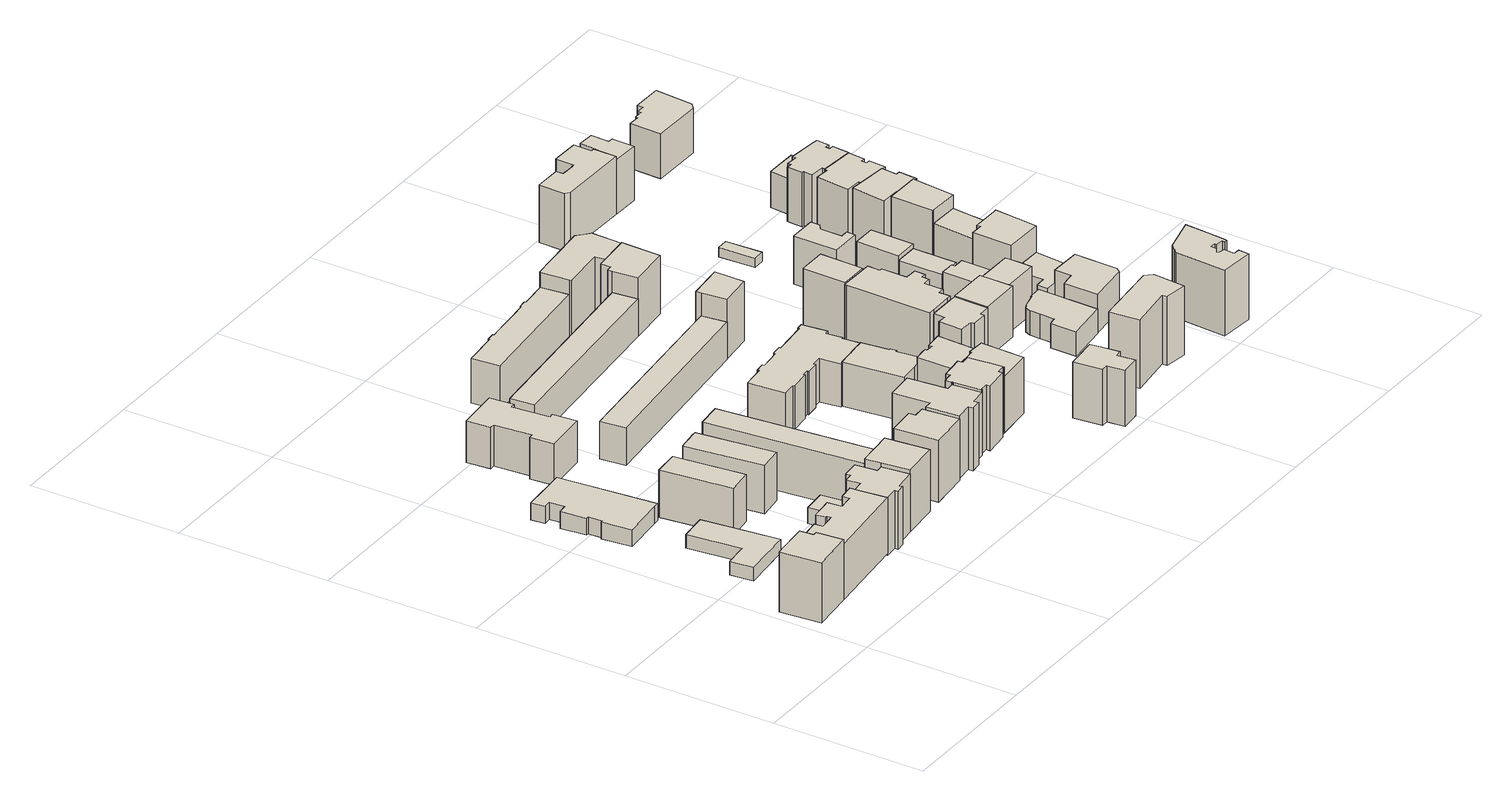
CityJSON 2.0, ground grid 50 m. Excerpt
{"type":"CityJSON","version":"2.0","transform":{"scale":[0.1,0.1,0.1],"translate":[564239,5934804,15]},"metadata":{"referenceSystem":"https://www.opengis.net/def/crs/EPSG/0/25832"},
"CityObjects":{
"building1":{"type":"Building","attributes":{"Gemeindeschluessel":"02100109","Geometrietyp2DReferenz":"3000","BezugspunktDach":"2000","function":"31001_1120","measuredHeight":20.09,"storeysAboveGround":5},"address":[{"country":"Germany","locality":"Hamburg","thoroughfareNumber":"100","thoroughfareName":"Marktstraße","postcode":"20357"}],"geometry":[{"type":"Solid","lod":"1","boundaries":[[[[0,1,2,3,4,5]],[[6,7,8,9,10,11]],[[4,6,11,5]],[[3,7,6,4]],[[2,8,7,3]],[[1,9,8,2]],[[0,10,9,1]],[[5,11,10,0]]]]}]},
"building2":{"type":"Building","attributes":{"Gemeindeschluessel":"02100109","Geometrietyp2DReferenz":"3000","BezugspunktDach":"2000","function":"31001_1120","measuredHeight":20.13,"storeysAboveGround":6},"address":[{"country":"Germany","locality":"Hamburg","thoroughfareNumber":"102","thoroughfareName":"Marktstraße","postcode":"20357"}],"geometry":[{"type":"Solid","lod":"1","boundaries":[[[[12,13,14,15,16,17,18,19,20,21,22,23,24,25,26,3,27]],[[28,29,30,31,32,33,34,35,36,37,38,39,40,41,42,43,44]],[[3,28,44,27]],[[26,29,28,3]],[[25,30,29,26]],[[24,31,30,25]],[[23,32,31,24]],[[22,33,32,23]],[[21,34,33,22]],[[20,35,34,21]],[[19,36,35,20]],[[18,37,36,19]],[[17,38,37,18]],[[16,39,38,17]],[[15,40,39,16]],[[14,41,40,15]],[[13,42,41,14]],[[12,43,42,13]],[[27,44,43,12]]]]}]},
"building3":{"type":"Building","attributes":{"Gemeindeschluessel":"02100109","Geometrietyp2DReferenz":"3000","BezugspunktDach":"2000","function":"31001_2460","measuredHeight":4.83,"storeysAboveGround":1},"address":[{"country":"Germany","locality":"Hamburg","thoroughfareName":"Laeiszstraße","postcode":"20357"}],"geometry":[{"type":"Solid","lod":"1","boundaries":[[[[45,46,47,48,49,50]],[[51,52,53,54,55,56]],[[49,51,56,50]],[[48,52,51,49]],[[47,53,52,48]],[[46,54,53,47]],[[45,55,54,46]],[[50,56,55,45]]]]}]},
"building4":{"type":"Building","attributes":{"Gemeindeschluessel":"02100109","Geometrietyp2DReferenz":"3000","BezugspunktDach":"2000","function":"31001_3210","measuredHeight":7.79,"storeysAboveGround":1},"address":[{"country":"Germany","locality":"Hamburg","thoroughfareName":"Laeiszstraße","postcode":"20357"}],"geometry":[{"type":"Solid","lod":"1","boundaries":[[[[57,58,59,60,61,62,63,64,65,66,67,68,69]],[[70,71,72,73,74,75,76,77,78,79,80,81,82]],[[68,70,82,69]],[[67,71,70,68]],[[66,72,71,67]],[[65,73,72,66]],[[64,74,73,65]],[[63,75,74,64]],[[62,76,75,63]],[[61,77,76,62]],[[60,78,77,61]],[[59,79,78,60]],[[58,80,79,59]],[[57,81,80,58]],[[69,82,81,57]]]]}]},
"building5":{"type":"Building","attributes":{"Gemeindeschluessel":"02100109","Geometrietyp2DReferenz":"3000","BezugspunktDach":"2000","function":"31001_1010","measuredHeight":17.29,"storeysAboveGround":5},"address":[{"country":"Germany","locality":"Hamburg","thoroughfareNumber":"107-2","thoroughfareName":"Marktstraße","postcode":"20357"}],"geometry":[{"type":"Solid","lod":"1","boundaries":[[[[83,84,85,86]],[[87,88,89,90]],[[85,87,90,86]],[[84,88,87,85]],[[83,89,88,84]],[[86,90,89,83]]]]}]},
"building6":{"type":"Building","attributes":{"Gemeindeschluessel":"02100109","Geometrietyp2DReferenz":"3000","BezugspunktDach":"2000","function":"31001_1120","measuredHeight":19.22,"storeysAboveGround":5},"address":[{"country":"Germany","locality":"Hamburg","thoroughfareNumber":"108","thoroughfareName":"Marktstraße","postcode":"20357"}],"geometry":[{"type":"Solid","lod":"1","boundaries":[[[[91,92,93,94,95,96,97,98,99,100,101,102,103,104,105]],[[106,107,108,109,110,111,112,113,114,115,116,117,118,119,120]],[[104,106,120,105]],[[103,107,106,104]],[[102,108,107,103]],[[101,109,108,102]],[[100,110,109,101]],[[99,111,110,100]],[[98,112,111,99]],[[97,113,112,98]],[[96,114,113,97]],[[95,115,114,96]],[[94,116,115,95]],[[93,117,116,94]],[[92,118,117,93]],[[91,119,118,92]],[[105,120,119,91]]]]}]},
"building7":{"type":"Building","attributes":{"Gemeindeschluessel":"02100109","Geometrietyp2DReferenz":"3000","BezugspunktDach":"2000","function":"31001_2050","measuredHeight":5.66,"storeysAboveGround":2},"address":[{"country":"Germany","locality":"Hamburg","thoroughfareNumber":"107-11","thoroughfareName":"Marktstraße","postcode":"20357"}],"geometry":[{"type":"Solid","lod":"1","boundaries":[[[[121,122,123,124,125,126]],[[127,128,129,130,131,132]],[[125,127,132,126]],[[124,128,127,125]],[[123,129,128,124]],[[122,130,129,123]],[[121,131,130,122]],[[126,132,131,121]]]]}]},
"building8":{"type":"Building","attributes":{"Gemeindeschluessel":"02100109","Geometrietyp2DReferenz":"3000","BezugspunktDach":"2000","function":"31001_1010","measuredHeight":17.7,"storeysAboveGround":5},"address":[{"country":"Germany","locality":"Hamburg","thoroughfareNumber":"107-8","thoroughfareName":"Marktstraße","postcode":"20357"}],"geometry":[{"type":"Solid","lod":"1","boundaries":[[[[133,134,135,136,137]],[[138,139,140,141,142]],[[136,138,142,137]],[[135,139,138,136]],[[134,140,139,135]],[[133,141,140,134]],[[137,142,141,133]]]]}]},
"building9":{"type":"Building","attributes":{"Gemeindeschluessel":"02100109","Geometrietyp2DReferenz":"3000","BezugspunktDach":"2000","function":"31001_1120","measuredHeight":22.05,"storeysAboveGround":6},"address":[{"country":"Germany","locality":"Hamburg","thoroughfareNumber":"109","thoroughfareName":"Marktstraße","postcode":"20357"}],"geometry":[{"type":"Solid","lod":"1","boundaries":[[[[143,144,145,100,99]],[[146,147,148,149,150]],[[100,146,150,99]],[[145,147,146,100]],[[144,148,147,145]],[[143,149,148,144]],[[99,150,149,143]]]]}]},
"building10":{"type":"Building","attributes":{"Gemeindeschluessel":"02100109","Geometrietyp2DReferenz":"3000","BezugspunktDach":"2000","function":"31001_1130","measuredHeight":15.3,"storeysAboveGround":3},"address":[{"country":"Germany","locality":"Hamburg","thoroughfareNumber":"21","thoroughfareName":"Vorwerkstraße","postcode":"20357"}],"geometry":[{"type":"Solid","lod":"1","boundaries":[[[[151,152,153,154,155,156,157,158,159,160,161,162]],[[163,164,165,166,167,168,169,170,171,172,173,174]],[[161,163,174,162]],[[160,164,163,161]],[[159,165,164,160]],[[158,166,165,159]],[[157,167,166,158]],[[156,168,167,157]],[[155,169,168,156]],[[154,170,169,155]],[[153,171,170,154]],[[152,172,171,153]],[[151,173,172,152]],[[162,174,173,151]]]]}]},
"building11":{"type":"Building","attributes":{"Gemeindeschluessel":"02100109","Geometrietyp2DReferenz":"3000","BezugspunktDach":"2000","function":"31001_1010","measuredHeight":18.17,"storeysAboveGround":5},"address":[{"country":"Germany","locality":"Hamburg","thoroughfareNumber":"111-1","thoroughfareName":"Marktstraße","postcode":"20357"}],"geometry":[{"type":"Solid","lod":"1","boundaries":[[[[175,176,177,178]],[[179,180,181,182]],[[177,179,182,178]],[[176,180,179,177]],[[175,181,180,176]],[[178,182,181,175]]]]}]},
"building12":{"type":"Building","attributes":{"Gemeindeschluessel":"02100109","Geometrietyp2DReferenz":"3000","BezugspunktDach":"2000","function":"31001_1120","measuredHeight":21.64,"storeysAboveGround":6},"address":[{"country":"Germany","locality":"Hamburg","thoroughfareNumber":"113","thoroughfareName":"Marktstraße","postcode":"20357"}],"geometry":[{"type":"Solid","lod":"1","boundaries":[[[[183,184,185,186,187,188,189]],[[190,191,192,193,194,195,196]],[[188,190,196,189]],[[187,191,190,188]],[[186,192,191,187]],[[185,193,192,186]],[[184,194,193,185]],[[183,195,194,184]],[[189,196,195,183]]]]}]},
"building13":{"type":"Building","attributes":{"Gemeindeschluessel":"02100109","Geometrietyp2DReferenz":"3000","BezugspunktDach":"2000","function":"31001_1120","measuredHeight":22.21,"storeysAboveGround":6},"address":[{"country":"Germany","locality":"Hamburg","thoroughfareNumber":"114","thoroughfareName":"Marktstraße","postcode":"20357"}],"geometry":[{"type":"Solid","lod":"1","boundaries":[[[[197,198,199,200,201,202,203,204,205,206,207,208,209,210,211]],[[212,213,214,215,216,217,218,219,220,221,222,223,224,225,226]],[[210,212,226,211]],[[209,213,212,210]],[[208,214,213,209]],[[207,215,214,208]],[[206,216,215,207]],[[205,217,216,206]],[[204,218,217,205]],[[203,219,218,204]],[[202,220,219,203]],[[201,221,220,202]],[[200,222,221,201]],[[199,223,222,200]],[[198,224,223,199]],[[197,225,224,198]],[[211,226,225,197]]]]}]},
"building14":{"type":"Building","attributes":{"Gemeindeschluessel":"02100109","Geometrietyp2DReferenz":"3000","BezugspunktDach":"2000","function":"31001_1010","measuredHeight":14.05,"storeysAboveGround":3},"address":[{"country":"Germany","locality":"Hamburg","thoroughfareNumber":"9e","thoroughfareName":"Grabenstraße","postcode":"20357"}],"geometry":[{"type":"Solid","lod":"1","boundaries":[[[[227,228,229,230]],[[231,232,233,234]],[[229,231,234,230]],[[228,232,231,229]],[[227,233,232,228]],[[230,234,233,227]]]]}]},
"building15":{"type":"Building","attributes":{"Gemeindeschluessel":"02100109","Geometrietyp2DReferenz":"3000","BezugspunktDach":"2000","function":"31001_1120","measuredHeight":21.54,"storeysAboveGround":7},"address":[{"country":"Germany","locality":"Hamburg","thoroughfareNumber":"117","thoroughfareName":"Marktstraße","postcode":"20357"}],"geometry":[{"type":"Solid","lod":"1","boundaries":[[[[235,236,237,238,239,240,241,242,243,244,245,246,247,248,249,250,251,252,253,254,255,256,257]],[[258,259,260,261,262,263,264,265,266,267,268,269,270,271,272,273,274,275,276,277,278,279,280]],[[256,258,280,257]],[[255,259,258,256]],[[254,260,259,255]],[[253,261,260,254]],[[252,262,261,253]],[[251,263,262,252]],[[250,264,263,251]],[[249,265,264,250]],[[248,266,265,249]],[[247,267,266,248]],[[246,268,267,247]],[[245,269,268,246]],[[244,270,269,245]],[[243,271,270,244]],[[242,272,271,243]],[[241,273,272,242]],[[240,274,273,241]],[[239,275,274,240]],[[238,276,275,239]],[[237,277,276,238]],[[236,278,277,237]],[[235,279,278,236]],[[257,280,279,235]]]]}]},
"building16":{"type":"Building","attributes":{"Gemeindeschluessel":"02100109","Geometrietyp2DReferenz":"3000","BezugspunktDach":"2000","function":"31001_1010","measuredHeight":14.18,"storeysAboveGround":3},"address":[{"country":"Germany","locality":"Hamburg","thoroughfareNumber":"11a","thoroughfareName":"Grabenstraße","postcode":"20357"}],"geometry":[{"type":"Solid","lod":"1","boundaries":[[[[281,282,283,284]],[[285,286,287,288]],[[283,285,288,284]],[[282,286,285,283]],[[281,287,286,282]],[[284,288,287,281]]]]}]},
"building17":{"type":"Building","attributes":{"Gemeindeschluessel":"02100109","Geometrietyp2DReferenz":"3000","BezugspunktDach":"2000","function":"31001_1010","measuredHeight":14.64,"storeysAboveGround":5},"address":[{"country":"Germany","locality":"Hamburg","thoroughfareNumber":"13","thoroughfareName":"Vorwerkstraße","postcode":"20357"}],"geometry":[{"type":"Solid","lod":"1","boundaries":[[[[289,290,291,292,293,294,295,296,297,298,299,300]],[[301,302,303,304,305,306,307,308,309,310,311,312]],[[299,301,312,300]],[[298,302,301,299]],[[297,303,302,298]],[[296,304,303,297]],[[295,305,304,296]],[[294,306,305,295]],[[293,307,306,294]],[[292,308,307,293]],[[291,309,308,292]],[[290,310,309,291]],[[289,311,310,290]],[[300,312,311,289]]]]}]},
"building18":{"type":"Building","attributes":{"Gemeindeschluessel":"02100109","Geometrietyp2DReferenz":"3000","BezugspunktDach":"2000","function":"31001_1010","measuredHeight":17.29,"storeysAboveGround":5},"address":[{"country":"Germany","locality":"Hamburg","thoroughfareNumber":"7","thoroughfareName":"Grabenstraße","postcode":"20357"}],"geometry":[{"type":"Solid","lod":"1","boundaries":[[[[313,314,315,316,317,318,319,320,321,322,323,324,325,326,327,328,329,330,331,332,333,334,335,336,337,338,339,340]],[[341,342,343,344,345,346,347,348,349,350,351,352,353,354,355,356,357,358,359,360,361,362,363,364,365,366,367,368]],[[339,341,368,340]],[[338,342,341,339]],[[337,343,342,338]],[[336,344,343,337]],[[335,345,344,336]],[[334,346,345,335]],[[333,347,346,334]],[[332,348,347,333]],[[331,349,348,332]],[[330,350,349,331]],[[329,351,350,330]],[[328,352,351,329]],[[327,353,352,328]],[[326,354,353,327]],[[325,355,354,326]],[[324,356,355,325]],[[323,357,356,324]],[[322,358,357,323]],[[321,359,358,322]],[[320,360,359,321]],[[319,361,360,320]],[[318,362,361,319]],[[317,363,362,318]],[[316,364,363,317]],[[315,365,364,316]],[[314,366,365,315]],[[313,367,366,314]],[[340,368,367,313]]]]}]},
"building19":{"type":"Building","attributes":{"Gemeindeschluessel":"02100109","Geometrietyp2DReferenz":"3000","BezugspunktDach":"2000","function":"31001_1010","measuredHeight":16.87,"storeysAboveGround":4},"address":[{"country":"Germany","locality":"Hamburg","thoroughfareNumber":"3","thoroughfareName":"Grabenstraße","postcode":"20357"}],"geometry":[{"type":"Solid","lod":"1","boundaries":[[[[314,369,370,371,372,373,374,375,376,377]],[[378,379,380,381,382,383,384,385,386,387]],[[376,378,387,377]],[[375,379,378,376]],[[374,380,379,375]],[[373,381,380,374]],[[372,382,381,373]],[[371,383,382,372]],[[370,384,383,371]],[[369,385,384,370]],[[314,386,385,369]],[[377,387,386,314]]]]}]},
"building20":{"type":"Building","attributes":{"Gemeindeschluessel":"02100109","Geometrietyp2DReferenz":"3000","BezugspunktDach":"2000","function":"31001_1120","measuredHeight":20.6,"storeysAboveGround":4},"address":[{"country":"Germany","locality":"Hamburg","thoroughfareNumber":"119","thoroughfareName":"Marktstraße","postcode":"20357"}],"geometry":[{"type":"Solid","lod":"1","boundaries":[[[[388,389,390,391,392,393,394,395,396,397,398,399,400]],[[401,402,403,404,405,406,407,408,409,410,411,412,413]],[[399,401,413,400]],[[398,402,401,399]],[[397,403,402,398]],[[396,404,403,397]],[[395,405,404,396]],[[394,406,405,395]],[[393,407,406,394]],[[392,408,407,393]],[[391,409,408,392]],[[390,410,409,391]],[[389,411,410,390]],[[388,412,411,389]],[[400,413,412,388]]]]}]},
"building21":{"type":"Building","attributes":{"Gemeindeschluessel":"02100109","Geometrietyp2DReferenz":"3000","BezugspunktDach":"2000","function":"31001_1010","measuredHeight":17.46,"storeysAboveGround":4},"address":[{"country":"Germany","locality":"Hamburg","thoroughfareNumber":"1","thoroughfareName":"Grabenstraße","postcode":"20357"}],"geometry":[{"type":"Solid","lod":"1","boundaries":[[[[414,415,416,417,418,419,420,421,422,423,424,425,426,427]],[[428,429,430,431,432,433,434,435,436,437,438,439,440,441]],[[426,428,441,427]],[[425,429,428,426]],[[424,430,429,425]],[[423,431,430,424]],[[422,432,431,423]],[[421,433,432,422]],[[420,434,433,421]],[[419,435,434,420]],[[418,436,435,419]],[[417,437,436,418]],[[416,438,437,417]],[[415,439,438,416]],[[414,440,439,415]],[[427,441,440,414]]]]}]},
"building22":{"type":"Building","attributes":{"Gemeindeschluessel":"02100109","Geometrietyp2DReferenz":"3000","BezugspunktDach":"2000","function":"31001_1120","measuredHeight":18.56,"storeysAboveGround":5},"address":[{"country":"Germany","locality":"Hamburg","thoroughfareNumber":"25","thoroughfareName":"Marktstraße","postcode":"20357"}],"geometry":[{"type":"Solid","lod":"1","boundaries":[[[[442,443,444,445,446,447,448,449]],[[450,451,452,453,454,455,456,457]],[[448,450,457,449]],[[447,451,450,448]],[[446,452,451,447]],[[445,453,452,446]],[[444,454,453,445]],[[443,455,454,444]],[[442,456,455,443]],[[449,457,456,442]]]]}]},
"building23":{"type":"Building","attributes":{"Gemeindeschluessel":"02100109","Geometrietyp2DReferenz":"3000","BezugspunktDach":"2000","function":"31001_1010","measuredHeight":21.35,"storeysAboveGround":5},"address":[{"country":"Germany","locality":"Hamburg","thoroughfareNumber":"9","thoroughfareName":"Grabenstraße","postcode":"20357"}],"geometry":[{"type":"Solid","lod":"1","boundaries":[[[[458,459,460,461,462]],[[463,464,465,466,467]],[[461,463,467,462]],[[460,464,463,461]],[[459,465,464,460]],[[458,466,465,459]],[[462,467,466,458]]]]}]},
"building24":{"type":"Building","attributes":{"Gemeindeschluessel":"02100109","Geometrietyp2DReferenz":"3000","BezugspunktDach":"2000","function":"31001_1010","measuredHeight":21.56,"storeysAboveGround":6},"address":[{"country":"Germany","locality":"Hamburg","thoroughfareNumber":"15","thoroughfareName":"Grabenstraße","postcode":"20357"}],"geometry":[{"type":"Solid","lod":"1","boundaries":[[[[468,469,470,471,472,473,474,475,476,477,478,479]],[[480,481,482,483,484,485,486,487,488,489,490,491]],[[478,480,491,479]],[[477,481,480,478]],[[476,482,481,477]],[[475,483,482,476]],[[474,484,483,475]],[[473,485,484,474]],[[472,486,485,473]],[[471,487,486,472]],[[470,488,487,471]],[[469,489,488,470]],[[468,490,489,469]],[[479,491,490,468]]]]}]},
"building25":{"type":"Building","attributes":{"Gemeindeschluessel":"02100109","Geometrietyp2DReferenz":"3000","BezugspunktDach":"2000","function":"31001_1120","measuredHeight":17.45,"storeysAboveGround":5},"address":[{"country":"Germany","locality":"Hamburg","thoroughfareNumber":"4","thoroughfareName":"Grabenstraße","postcode":"20357"}],"geometry":[{"type":"Solid","lod":"1","boundaries":[[[[492,493,494,495,496,497,498,499,500,501,502,503]],[[504,505,506,507,508,509,510,511,512,513,514,515]],[[502,504,515,503]],[[501,505,504,502]],[[500,506,505,501]],[[499,507,506,500]],[[498,508,507,499]],[[497,509,508,498]],[[496,510,509,497]],[[495,511,510,496]],[[494,512,511,495]],[[493,513,512,494]],[[492,514,513,493]],[[503,515,514,492]]]]}]},
"building26":{"type":"Building","attributes":{"Gemeindeschluessel":"02100109","Geometrietyp2DReferenz":"3000","BezugspunktDach":"2000","function":"31001_1010","measuredHeight":21.51,"storeysAboveGround":5},"address":[{"country":"Germany","locality":"Hamburg","thoroughfareNumber":"11","thoroughfareName":"Grabenstraße","postcode":"20357"}],"geometry":[{"type":"Solid","lod":"1","boundaries":[[[[516,517,518,519,520,283,282]],[[521,522,523,524,525,526,527]],[[283,521,527,282]],[[520,522,521,283]],[[519,523,522,520]],[[518,524,523,519]],[[517,525,524,518]],[[516,526,525,517]],[[282,527,526,516]]]]}]},
"building27":{"type":"Building","attributes":{"Gemeindeschluessel":"02100109","Geometrietyp2DReferenz":"3000","BezugspunktDach":"2000","function":"31001_1010","measuredHeight":18.15,"storeysAboveGround":6},"address":[{"country":"Germany","locality":"Hamburg","thoroughfareNumber":"8","thoroughfareName":"Grabenstraße","postcode":"20357"}],"geometry":[{"type":"Solid","lod":"1","boundaries":[[[[528,529,530,531,532,533,534,535,536,537,538,539,540,541,542,543,544,545,546,547,548]],[[549,550,551,552,553,554,555,556,557,558,559,560,561,562,563,564,565,566,567,568,569]],[[547,549,569,548]],[[546,550,549,547]],[[545,551,550,546]],[[544,552,551,545]],[[543,553,552,544]],[[542,554,553,543]],[[541,555,554,542]],[[540,556,555,541]],[[539,557,556,540]],[[538,558,557,539]],[[537,559,558,538]],[[536,560,559,537]],[[535,561,560,536]],[[534,562,561,535]],[[533,563,562,534]],[[532,564,563,533]],[[531,565,564,532]],[[530,566,565,531]],[[529,567,566,530]],[[528,568,567,529]],[[548,569,568,528]]]]}]},
"building28":{"type":"Building","attributes":{"Gemeindeschluessel":"02100109","Geometrietyp2DReferenz":"3000","BezugspunktDach":"2000","function":"31001_1120","measuredHeight":22.76,"storeysAboveGround":5},"address":[{"country":"Germany","locality":"Hamburg","thoroughfareNumber":"10","thoroughfareName":"Glashüttenstraße","postcode":"20357"}],"geometry":[{"type":"Solid","lod":"1","boundaries":[[[[570,571,572,573,574,575,576]],[[577,578,579,580,581,582,583]],[[575,577,583,576]],[[574,578,577,575]],[[573,579,578,574]],[[572,580,579,573]],[[571,581,580,572]],[[570,582,581,571]],[[576,583,582,570]]]]}]},
"building29":{"type":"Building","attributes":{"Gemeindeschluessel":"02100109","Geometrietyp2DReferenz":"3000","BezugspunktDach":"2000","function":"31001_1010","measuredHeight":18.98,"storeysAboveGround":6},"address":[{"country":"Germany","locality":"Hamburg","thoroughfareNumber":"10","thoroughfareName":"Grabenstraße","postcode":"20357"}],"geometry":[{"type":"Solid","lod":"1","boundaries":[[[[584,585,586,587]],[[588,589,590,591]],[[586,588,591,587]],[[585,589,588,586]],[[584,590,589,585]],[[587,591,590,584]]]]}]},
"building30":{"type":"Building","attributes":{"Gemeindeschluessel":"02100109","Geometrietyp2DReferenz":"3000","BezugspunktDach":"2000","function":"31001_1010","measuredHeight":19.28,"storeysAboveGround":4},"address":[{"country":"Germany","locality":"Hamburg","thoroughfareNumber":"125a","thoroughfareName":"Marktstraße","postcode":"20357"}],"geometry":[{"type":"Solid","lod":"1","boundaries":[[[[503,502,592,593]],[[594,595,596,597]],[[592,594,597,593]],[[502,595,594,592]],[[503,596,595,502]],[[593,597,596,503]]]]}]},
"building31":{"type":"Building","attributes":{"Gemeindeschluessel":"02100109","Geometrietyp2DReferenz":"3000","BezugspunktDach":"2000","function":"31001_1120","measuredHeight":13.51,"storeysAboveGround":3},"address":[{"country":"Germany","locality":"Hamburg","thoroughfareNumber":"127","thoroughfareName":"Marktstraße","postcode":"20357"}],"geometry":[{"type":"Solid","lod":"1","boundaries":[[[[598,599,600,601,602,603,604,605,606,607,608]],[[609,610,611,612,613,614,615,616,617,618,619]],[[607,609,619,608]],[[606,610,609,607]],[[605,611,610,606]],[[604,612,611,605]],[[603,613,612,604]],[[602,614,613,603]],[[601,615,614,602]],[[600,616,615,601]],[[599,617,616,600]],[[598,618,617,599]],[[608,619,618,598]]]]}]},
"building32":{"type":"Building","attributes":{"Gemeindeschluessel":"02100109","Geometrietyp2DReferenz":"3000","BezugspunktDach":"2000","function":"31001_1010","measuredHeight":17.91,"storeysAboveGround":4},"address":[{"country":"Germany","locality":"Hamburg","thoroughfareNumber":"127a","thoroughfareName":"Marktstraße","postcode":"20357"}],"geometry":[{"type":"Solid","lod":"1","boundaries":[[[[592,620,621,622,623,624,625]],[[626,627,628,629,630,631,632]],[[624,626,632,625]],[[623,627,626,624]],[[622,628,627,623]],[[621,629,628,622]],[[620,630,629,621]],[[592,631,630,620]],[[625,632,631,592]]]]}]},
"building33":{"type":"Building","attributes":{"Gemeindeschluessel":"02100109","Geometrietyp2DReferenz":"3000","BezugspunktDach":"2000","function":"31001_1010","measuredHeight":14.03,"storeysAboveGround":3},"address":[{"country":"Germany","locality":"Hamburg","thoroughfareNumber":"18","thoroughfareName":"Glashüttenstraße","postcode":"20357"}],"geometry":[{"type":"Solid","lod":"1","boundaries":[[[[633,634,635,636,637,638,639,640]],[[641,642,643,644,645,646,647,648]],[[639,641,648,640]],[[638,642,641,639]],[[637,643,642,638]],[[636,644,643,637]],[[635,645,644,636]],[[634,646,645,635]],[[633,647,646,634]],[[640,648,647,633]]]]}]},
"building34":{"type":"Building","attributes":{"Gemeindeschluessel":"02100109","Geometrietyp2DReferenz":"3000","BezugspunktDach":"2000","function":"31001_1010","measuredHeight":17.69,"storeysAboveGround":4},"address":[{"country":"Germany","locality":"Hamburg","thoroughfareNumber":"12","thoroughfareName":"Grabenstraße","postcode":"20357"}],"geometry":[{"type":"Solid","lod":"1","boundaries":[[[[649,650,651,652,653,654,655,656]],[[657,658,659,660,661,662,663,664]],[[655,657,664,656]],[[654,658,657,655]],[[653,659,658,654]],[[652,660,659,653]],[[651,661,660,652]],[[650,662,661,651]],[[649,663,662,650]],[[656,664,663,649]]]]}]},
"building35":{"type":"Building","attributes":{"Gemeindeschluessel":"02100109","Geometrietyp2DReferenz":"3000","BezugspunktDach":"2000","function":"31001_1010","measuredHeight":13.49,"storeysAboveGround":3},"address":[{"country":"Germany","locality":"Hamburg","thoroughfareNumber":"20a","thoroughfareName":"Glashüttenstraße","postcode":"20357"}],"geometry":[{"type":"Solid","lod":"1","boundaries":[[[[665,666,667,668,669,670]],[[671,672,673,674,675,676]],[[669,671,676,670]],[[668,672,671,669]],[[667,673,672,668]],[[666,674,673,667]],[[665,675,674,666]],[[670,676,675,665]]]]}]},
"building36":{"type":"Building","attributes":{"Gemeindeschluessel":"02100109","Geometrietyp2DReferenz":"3000","BezugspunktDach":"2000","function":"31001_1120","measuredHeight":14.99,"storeysAboveGround":3},"address":[{"country":"Germany","locality":"Hamburg","thoroughfareNumber":"129","thoroughfareName":"Marktstraße","postcode":"20357"}],"geometry":[{"type":"Solid","lod":"1","boundaries":[[[[677,678,679,680,681,682,683,684]],[[685,686,687,688,689,690,691,692]],[[683,685,692,684]],[[682,686,685,683]],[[681,687,686,682]],[[680,688,687,681]],[[679,689,688,680]],[[678,690,689,679]],[[677,691,690,678]],[[684,692,691,677]]]]}]},
"building37":{"type":"Building","attributes":{"Gemeindeschluessel":"02100109","Geometrietyp2DReferenz":"3000","BezugspunktDach":"2000","function":"31001_1010","measuredHeight":14.92,"storeysAboveGround":3},"address":[{"country":"Germany","locality":"Hamburg","thoroughfareNumber":"22a","thoroughfareName":"Glashüttenstraße","postcode":"20357"}],"geometry":[{"type":"Solid","lod":"1","boundaries":[[[[693,667,666,694]],[[695,696,697,698]],[[666,695,698,694]],[[667,696,695,666]],[[693,697,696,667]],[[694,698,697,693]]]]}]},
"building38":{"type":"Building","attributes":{"Gemeindeschluessel":"02100109","Geometrietyp2DReferenz":"3000","BezugspunktDach":"2000","function":"31001_3060","measuredHeight":3.32,"storeysAboveGround":1},"address":[{"country":"Germany","locality":"Hamburg","thoroughfareName":"Glashüttenstraße","postcode":"20357"}],"geometry":[{"type":"Solid","lod":"1","boundaries":[[[[699,700,701,702]],[[703,704,705,706]],[[701,703,706,702]],[[700,704,703,701]],[[699,705,704,700]],[[702,706,705,699]]]]}]},
"building39":{"type":"Building","attributes":{"Gemeindeschluessel":"02100109","Geometrietyp2DReferenz":"3000","BezugspunktDach":"2000","function":"31001_1120","measuredHeight":16.15,"storeysAboveGround":4},"address":[{"country":"Germany","locality":"Hamburg","thoroughfareNumber":"17","thoroughfareName":"Glashüttenstraße","postcode":"20357"}],"geometry":[{"type":"Solid","lod":"1","boundaries":[[[[707,708,709,710,682,711,712,713]],[[714,715,716,717,718,719,720,721]],[[712,714,721,713]],[[711,715,714,712]],[[682,716,715,711]],[[710,717,716,682]],[[709,718,717,710]],[[708,719,718,709]],[[707,720,719,708]],[[713,721,720,707]]]]}]},
"building40":{"type":"Building","attributes":{"Gemeindeschluessel":"02100109","Geometrietyp2DReferenz":"3000","BezugspunktDach":"2000","function":"31001_1120","measuredHeight":23.3,"storeysAboveGround":6},"address":[{"country":"Germany","locality":"Hamburg","thoroughfareNumber":"21","thoroughfareName":"Marktstraße","postcode":"20357"}],"geometry":[{"type":"Solid","lod":"1","boundaries":[[[[722,723,724,725,726,727,728,729,730,731,732,733,734,735,736,737,738,739,740,741]],[[742,743,744,745,746,747,748,749,750,751,752,753,754,755,756,757,758,759,760,761]],[[740,742,761,741]],[[739,743,742,740]],[[738,744,743,739]],[[737,745,744,738]],[[736,746,745,737]],[[735,747,746,736]],[[734,748,747,735]],[[733,749,748,734]],[[732,750,749,733]],[[731,751,750,732]],[[730,752,751,731]],[[729,753,752,730]],[[728,754,753,729]],[[727,755,754,728]],[[726,756,755,727]],[[725,757,756,726]],[[724,758,757,725]],[[723,759,758,724]],[[722,760,759,723]],[[741,761,760,722]]]]}]},
"building41":{"type":"Building","attributes":{"Gemeindeschluessel":"02100109","Geometrietyp2DReferenz":"3000","BezugspunktDach":"2000","function":"31001_1120","measuredHeight":18.56,"storeysAboveGround":5},"address":[{"country":"Germany","locality":"Hamburg","thoroughfareNumber":"19","thoroughfareName":"Glashüttenstraße","postcode":"20357"}],"geometry":[{"type":"Solid","lod":"1","boundaries":[[[[762,763,764,765,766,767,768]],[[769,770,771,772,773,774,775]],[[767,769,775,768]],[[766,770,769,767]],[[765,771,770,766]],[[764,772,771,765]],[[763,773,772,764]],[[762,774,773,763]],[[768,775,774,762]]]]}]},
"building42":{"type":"Building","attributes":{"Gemeindeschluessel":"02100109","Geometrietyp2DReferenz":"3000","BezugspunktDach":"2000","function":"31001_1010","measuredHeight":22.01,"storeysAboveGround":6},"address":[{"country":"Germany","locality":"Hamburg","thoroughfareNumber":"10","thoroughfareName":"Vorwerkstraße","postcode":"20357"}],"geometry":[{"type":"Solid","lod":"1","boundaries":[[[[776,777,778,779,780,781,782,783,784,785,786,787,788]],[[789,790,791,792,793,794,795,796,797,798,799,800,801]],[[787,789,801,788]],[[786,790,789,787]],[[785,791,790,786]],[[784,792,791,785]],[[783,793,792,784]],[[782,794,793,783]],[[781,795,794,782]],[[780,796,795,781]],[[779,797,796,780]],[[778,798,797,779]],[[777,799,798,778]],[[776,800,799,777]],[[788,801,800,776]]]]}]},
"building43":{"type":"Building","attributes":{"Gemeindeschluessel":"02100109","Geometrietyp2DReferenz":"3000","BezugspunktDach":"2000","function":"31001_1010","measuredHeight":15.12,"storeysAboveGround":3},"address":[{"country":"Germany","locality":"Hamburg","thoroughfareNumber":"20","thoroughfareName":"Glashüttenstraße","postcode":"20357"}],"geometry":[{"type":"Solid","lod":"1","boundaries":[[[[802,803,804,805,806,807,808]],[[809,810,811,812,813,814,815]],[[807,809,815,808]],[[806,810,809,807]],[[805,811,810,806]],[[804,812,811,805]],[[803,813,812,804]],[[802,814,813,803]],[[808,815,814,802]]]]}]},
"building44":{"type":"Building","attributes":{"Gemeindeschluessel":"02100109","Geometrietyp2DReferenz":"3000","BezugspunktDach":"2000","function":"31001_1010","measuredHeight":21.21,"storeysAboveGround":5},"address":[{"country":"Germany","locality":"Hamburg","thoroughfareNumber":"22","thoroughfareName":"Glashüttenstraße","postcode":"20357"}],"geometry":[{"type":"Solid","lod":"1","boundaries":[[[[816,817,818,819,820]],[[821,822,823,824,825]],[[819,821,825,820]],[[818,822,821,819]],[[817,823,822,818]],[[816,824,823,817]],[[820,825,824,816]]]]}]},
"building45":{"type":"Building","attributes":{"Gemeindeschluessel":"02100109","Geometrietyp2DReferenz":"3000","BezugspunktDach":"2000","function":"31001_1130","measuredHeight":19,"storeysAboveGround":5},"address":[{"country":"Germany","locality":"Hamburg","thoroughfareNumber":"25","thoroughfareName":"Glashüttenstraße","postcode":"20357"}],"geometry":[{"type":"Solid","lod":"1","boundaries":[[[[826,827,828,829,830,831,832,833,834]],[[835,836,837,838,839,840,841,842,843]],[[833,835,843,834]],[[832,836,835,833]],[[831,837,836,832]],[[830,838,837,831]],[[829,839,838,830]],[[828,840,839,829]],[[827,841,840,828]],[[826,842,841,827]],[[834,843,842,826]]]]}]},
"building46":{"type":"Building","attributes":{"Gemeindeschluessel":"02100109","Geometrietyp2DReferenz":"3000","BezugspunktDach":"2000","function":"31001_2010","measuredHeight":17.82,"storeysAboveGround":5},"address":[{"country":"Germany","locality":"Hamburg","thoroughfareNumber":"6","thoroughfareName":"Vorwerkstraße","postcode":"20357"}],"geometry":[{"type":"Solid","lod":"1","boundaries":[[[[844,845,846,847,848,849,787,786,850]],[[851,852,853,854,855,856,857,858,859]],[[786,851,859,850]],[[787,852,851,786]],[[849,853,852,787]],[[848,854,853,849]],[[847,855,854,848]],[[846,856,855,847]],[[845,857,856,846]],[[844,858,857,845]],[[850,859,858,844]]]]}]},
"building47":{"type":"Building","attributes":{"Gemeindeschluessel":"02100109","Geometrietyp2DReferenz":"3000","BezugspunktDach":"2000","function":"31001_1120","measuredHeight":18.92,"storeysAboveGround":5},"address":[{"country":"Germany","locality":"Hamburg","thoroughfareNumber":"27","thoroughfareName":"Glashüttenstraße","postcode":"20357"}],"geometry":[{"type":"Solid","lod":"1","boundaries":[[[[860,861,862,863,864,865,866,867,868,869,870,871]],[[872,873,874,875,876,877,878,879,880,881,882,883]],[[870,872,883,871]],[[869,873,872,870]],[[868,874,873,869]],[[867,875,874,868]],[[866,876,875,867]],[[865,877,876,866]],[[864,878,877,865]],[[863,879,878,864]],[[862,880,879,863]],[[861,881,880,862]],[[860,882,881,861]],[[871,883,882,860]]]]}]},
"building48":{"type":"Building","attributes":{"Gemeindeschluessel":"02100109","Geometrietyp2DReferenz":"3000","BezugspunktDach":"2000","function":"31001_1120","measuredHeight":18.81,"storeysAboveGround":5},"address":[{"country":"Germany","locality":"Hamburg","thoroughfareNumber":"28","thoroughfareName":"Glashüttenstraße","postcode":"20357"}],"geometry":[{"type":"Solid","lod":"1","boundaries":[[[[884,885,886,887,888,889,860,871,890,891,892,893,894,895,896,897,898]],[[899,900,901,902,903,904,905,906,907,908,909,910,911,912,913,914,915]],[[897,899,915,898]],[[896,900,899,897]],[[895,901,900,896]],[[894,902,901,895]],[[893,903,902,894]],[[892,904,903,893]],[[891,905,904,892]],[[890,906,905,891]],[[871,907,906,890]],[[860,908,907,871]],[[889,909,908,860]],[[888,910,909,889]],[[887,911,910,888]],[[886,912,911,887]],[[885,913,912,886]],[[884,914,913,885]],[[898,915,914,884]]]]}]},
"building49":{"type":"Building","attributes":{"Gemeindeschluessel":"02100109","Geometrietyp2DReferenz":"3000","BezugspunktDach":"2000","function":"31001_1010","measuredHeight":14.2,"storeysAboveGround":2},"address":[{"country":"Germany","locality":"Hamburg","thoroughfareNumber":"31","thoroughfareName":"Glashüttenstraße","postcode":"20357"}],"geometry":[{"type":"Solid","lod":"1","boundaries":[[[[916,917,918,919]],[[920,921,922,923]],[[918,920,923,919]],[[917,921,920,918]],[[916,922,921,917]],[[919,923,922,916]]]]}]},
"building50":{"type":"Building","attributes":{"Gemeindeschluessel":"02100109","Geometrietyp2DReferenz":"3000","BezugspunktDach":"2000","function":"31001_1120","measuredHeight":17.86,"storeysAboveGround":5},"address":[{"country":"Germany","locality":"Hamburg","thoroughfareNumber":"36","thoroughfareName":"Glashüttenstraße","postcode":"20357"}],"geometry":[{"type":"Solid","lod":"1","boundaries":[[[[924,925,926,927,928,929,930,931,932,933,934]],[[935,936,937,938,939,940,941,942,943,944,945]],[[933,935,945,934]],[[932,936,935,933]],[[931,937,936,932]],[[930,938,937,931]],[[929,939,938,930]],[[928,940,939,929]],[[927,941,940,928]],[[926,942,941,927]],[[925,943,942,926]],[[924,944,943,925]],[[934,945,944,924]]]]}]}
},
"vertices":[
[133,310,26],[137,265,26],[151,266,26],[159,178,26],[16,163,26],[4,298,26],[16,163,226],[159,178,226],[151,266,226],[137,265,226],[133,310,226],[4,298,226],
[211,309,26],[214,282,26],[268,288,26],[266,302,26],[261,302,26],[257,334,26],[332,342,26],[337,295,26],[386,300,26],[383,324,26],[388,325,26],[431,329,26],[435,330,26],[436,313,26],[447,210,26],[148,302,26],[159,178,210],[447,210,210],[436,313,210],[435,330,210],[431,329,210],[388,325,210],[383,324,210],[386,300,210],[337,295,210],[332,342,210],[257,334,210],[261,302,210],[266,302,210],[268,288,210],[214,282,210],[211,309,210],[148,302,210],
[124,539,13],[204,548,13],[184,724,13],[276,734,13],[305,482,13],[131,463,13],[305,482,58],[276,734,58],[184,724,58],[204,548,58],[124,539,58],[131,463,58],
[107,961,8],[114,961,8],[110,1006,8],[103,1006,8],[94,1091,8],[125,1094,8],[120,1144,8],[95,1142,8],[90,1187,8],[251,1200,8],[279,879,8],[259,877,8],[117,863,8],[259,877,64],[279,879,64],[251,1200,64],[90,1187,64],[95,1142,64],[120,1144,64],[125,1094,64],[94,1091,64],[103,1006,64],[110,1006,64],[114,961,64],[107,961,64],[117,863,64],
[288,880,14],[374,888,14],[400,656,14],[315,646,14],[400,656,170],[374,888,170],[288,880,170],[315,646,170],
[436,313,19],[472,317,19],[467,362,19],[495,365,19],[494,381,19],[551,387,19],[551,385,19],[558,314,19],[581,317,19],[591,225,19],[519,217,19],[520,206,19],[491,203,19],[489,214,19],[447,210,19],[489,214,211],[491,203,211],[520,206,211],[519,217,211],[591,225,211],[581,317,211],[558,314,211],[551,385,211],[551,387,211],[494,381,211],[495,365,211],[467,362,211],[472,317,211],[436,313,211],[447,210,211],
[574,387,15],[551,385,15],[551,387,15],[494,381,15],[481,501,15],[561,508,15],[481,501,68],[494,381,68],[551,387,68],[551,385,68],[574,387,68],[561,508,68],
[507,903,10],[520,904,10],[551,648,10],[470,638,10],[439,895,10],[470,638,170],[551,648,170],[520,904,170],[507,903,170],[439,895,170],
[576,369,19],[704,382,19],[718,238,19],[591,225,224],[718,238,224],[704,382,224],[576,369,224],[581,317,224],
[301,1315,6],[291,1438,6],[274,1436,6],[267,1515,6],[412,1528,6],[419,1449,6],[403,1448,6],[414,1325,6],[429,1327,6],[436,1247,6],[292,1234,6],[285,1313,6],[292,1234,143],[436,1247,143],[429,1327,143],[414,1325,143],[403,1448,143],[419,1449,143],[412,1528,143],[267,1515,143],[274,1436,143],[291,1438,143],[301,1315,143],[285,1313,143],
[569,910,15],[653,919,15],[704,382,15],[621,374,15],[704,382,178],[653,919,178],[569,910,178],[621,374,178],
[760,387,21],[855,395,21],[857,373,21],[895,376,21],[896,364,21],[906,256,21],[772,243,21],[906,256,226],[896,364,226],[895,376,226],[857,373,226],[855,395,226],[760,387,226],[772,243,226],
[998,250,28],[963,247,28],[961,262,28],[906,256,28],[896,364,28],[923,366,28],[912,487,28],[1005,495,28],[1017,365,28],[1040,367,28],[1042,367,28],[1042,363,28],[1050,272,28],[1050,270,28],[996,265,28],[1050,270,236],[1050,272,236],[1042,363,236],[1042,367,236],[1040,367,236],[1017,365,236],[1005,495,236],[912,487,236],[923,366,236],[896,364,236],[906,256,236],[961,262,236],[963,247,236],[998,250,236],[996,265,236],
[1133,1268,10],[1142,1186,10],[488,1116,10],[480,1200,10],[488,1116,134],[1142,1186,134],[1133,1268,134],[480,1200,134],
[1040,388,29],[1072,392,29],[1070,406,29],[1150,415,29],[1152,400,29],[1182,403,29],[1187,353,29],[1189,339,29],[1193,287,29],[1191,287,29],[1188,287,29],[1188,289,29],[1162,286,29],[1163,272,29],[1082,263,29],[1081,277,29],[1054,274,29],[1054,273,29],[1050,272,29],[1042,363,29],[1042,367,29],[1040,367,29],[1039,388,29],[1040,367,244],[1042,367,244],[1042,363,244],[1050,272,244],[1054,273,244],[1054,274,244],[1081,277,244],[1082,263,244],[1163,272,244],[1162,286,244],[1188,289,244],[1188,287,244],[1191,287,244],[1193,287,244],[1189,339,244],[1187,353,244],[1182,403,244],[1152,400,244],[1150,415,244],[1070,406,244],[1072,392,244],[1040,388,244],[1039,388,244],
[455,1486,8],[1111,1553,8],[1120,1471,8],[462,1406,8],[1120,1471,132],[1111,1553,132],[455,1486,132],[462,1406,132],
[677,1693,4],[677,1697,4],[705,1700,4],[705,1696,4],[879,1713,4],[878,1717,4],[906,1720,4],[907,1716,4],[1000,1725,4],[1009,1634,4],[567,1589,4],[558,1681,4],[567,1589,151],[1009,1634,151],[1000,1725,151],[907,1716,151],[906,1720,151],[878,1717,151],[879,1713,151],[705,1696,151],[705,1700,151],[677,1697,151],[677,1693,151],[558,1681,151],
[1199,837,18],[1205,777,18],[1078,763,18],[1070,832,18],[1036,828,18],[1037,823,18],[993,819,18],[993,824,18],[970,821,18],[970,816,18],[902,809,18],[901,814,18],[857,810,18],[846,932,18],[922,940,18],[921,946,18],[954,950,18],[955,943,18],[1026,951,18],[1026,957,18],[1062,961,18],[1062,955,18],[1182,968,18],[1182,973,18],[1203,975,18],[1212,892,18],[1199,890,18],[1204,837,18],[1199,890,162],[1212,892,162],[1203,975,162],[1182,973,162],[1182,968,162],[1062,955,162],[1062,961,162],[1026,957,162],[1026,951,162],[955,943,162],[954,950,162],[921,946,162],[922,940,162],[846,932,162],[857,810,162],[901,814,162],[902,809,162],[970,816,162],[970,821,162],[993,824,162],[993,819,162],[1037,823,162],[1036,828,162],[1070,832,162],[1078,763,162],[1205,777,162],[1199,837,162],[1204,837,162],
[1215,687,18],[1220,687,18],[1223,667,18],[1217,666,18],[1226,581,18],[1190,577,18],[1169,574,18],[1105,568,18],[1084,764,18],[1105,568,164],[1169,574,164],[1190,577,164],[1226,581,164],[1217,666,164],[1223,667,164],[1220,687,164],[1215,687,164],[1205,777,164],[1084,764,164],
[1193,287,24],[1189,339,24],[1197,340,24],[1196,354,24],[1187,353,24],[1182,403,24],[1179,432,24],[1181,432,24],[1262,438,24],[1262,445,24],[1317,443,24],[1320,443,24],[1316,298,24],[1320,443,210],[1317,443,210],[1262,445,210],[1262,438,210],[1181,432,210],[1179,432,210],[1182,403,210],[1187,353,210],[1196,354,210],[1197,340,210],[1189,339,210],[1193,287,210],[1316,298,210],
[1262,445,21],[1260,445,21],[1260,453,21],[1233,454,21],[1233,445,21],[1188,447,21],[1190,577,21],[1226,581,21],[1240,582,21],[1240,575,21],[1265,574,21],[1265,585,21],[1323,591,21],[1317,443,21],[1323,591,185],[1265,585,185],[1265,574,185],[1240,575,185],[1240,582,185],[1226,581,185],[1190,577,185],[1188,447,185],[1233,445,185],[1233,454,185],[1260,453,185],[1260,445,185],[1262,445,185],[1317,443,185],
[1471,173,30],[1482,77,30],[1459,75,30],[1466,16,30],[1400,9,30],[1394,68,30],[1371,66,30],[1361,161,30],[1371,66,215],[1394,68,215],[1400,9,215],[1466,16,215],[1459,75,215],[1482,77,215],[1471,173,215],[1361,161,215],
[1133,1268,12],[1132,1285,12],[1255,1298,12],[1253,1198,12],[1142,1186,12],[1253,1198,209],[1255,1298,209],[1132,1285,209],[1133,1268,209],[1142,1186,209],
[1160,1606,5],[1156,1640,5],[1010,1625,5],[1009,1634,5],[1000,1725,5],[999,1727,5],[1003,1727,5],[1003,1729,5],[1227,1751,5],[1247,1733,5],[1264,1718,5],[1262,1615,5],[1264,1718,200],[1247,1733,200],[1227,1751,200],[1003,1729,200],[1003,1727,200],[999,1727,200],[1000,1725,200],[1009,1634,200],[1010,1625,200],[1156,1640,200],[1160,1606,200],[1262,1615,200],
[1490,552,20],[1490,539,20],[1436,540,20],[1436,552,20],[1389,552,20],[1391,630,20],[1420,629,20],[1421,666,20],[1494,666,20],[1510,666,20],[1532,666,20],[1529,552,20],[1532,666,186],[1510,666,186],[1494,666,186],[1421,666,186],[1420,629,186],[1391,630,186],[1389,552,186],[1436,552,186],[1436,540,186],[1490,539,186],[1490,552,186],[1529,552,186],
[1110,1568,8],[1131,1570,8],[1128,1603,8],[1262,1615,8],[1259,1484,8],[1120,1471,202],[1259,1484,202],[1262,1615,202],[1128,1603,202],[1131,1570,202],[1110,1568,202],[1111,1553,202],
[1532,767,17],[1531,704,17],[1510,704,17],[1510,666,17],[1494,666,17],[1421,666,17],[1398,666,17],[1406,951,17],[1406,956,17],[1408,956,17],[1501,955,17],[1527,955,17],[1527,950,17],[1526,913,17],[1536,913,17],[1534,828,17],[1559,827,17],[1575,827,17],[1574,790,17],[1558,791,17],[1557,766,17],[1558,791,199],[1574,790,199],[1575,827,199],[1559,827,199],[1534,828,199],[1536,913,199],[1526,913,199],[1527,950,199],[1527,955,199],[1501,955,199],[1408,956,199],[1406,956,199],[1406,951,199],[1398,666,199],[1421,666,199],[1494,666,199],[1510,666,199],[1510,704,199],[1531,704,199],[1532,767,199],[1557,766,199],
[1752,88,30],[1751,104,30],[1602,85,30],[1591,185,30],[1817,209,30],[1837,187,30],[1828,79,30],[1837,187,258],[1817,209,258],[1591,185,258],[1602,85,258],[1751,104,258],[1752,88,258],[1828,79,258],
[1408,956,15],[1411,1099,15],[1504,1099,15],[1501,955,15],[1504,1099,205],[1411,1099,205],[1408,956,205],[1501,955,205],
[1668,666,20],[1666,554,20],[1668,666,189],[1532,666,189],[1529,552,189],[1666,554,189],
[1660,423,29],[1687,427,29],[1687,477,29],[1690,512,29],[1698,530,29],[1714,538,29],[1758,548,29],[1758,552,29],[1803,553,29],[1799,351,29],[1659,336,29],[1799,351,110],[1803,553,110],[1758,552,110],[1758,548,110],[1714,538,110],[1698,530,110],[1690,512,110],[1687,477,110],[1687,427,110],[1660,423,110],[1659,336,110],
[1680,666,20],[1694,666,20],[1805,666,20],[1804,621,20],[1803,576,20],[1666,576,20],[1803,576,178],[1804,621,178],[1805,666,178],[1694,666,178],[1680,666,178],[1668,666,178],[1666,576,178],
[1743,808,21],[1743,796,21],[1779,796,21],[1778,674,21],[1740,674,21],[1740,666,21],[1694,666,21],[1695,808,21],[1694,666,141],[1740,666,141],[1740,674,141],[1778,674,141],[1779,796,141],[1743,796,141],[1743,808,141],[1695,808,141],
[1681,1242,17],[1680,1212,17],[1663,1200,17],[1662,1126,17],[1688,1126,17],[1687,1097,17],[1589,1098,17],[1590,1243,17],[1589,1098,177],[1687,1097,177],[1688,1126,177],[1662,1126,177],[1663,1200,177],[1680,1212,177],[1681,1242,177],[1590,1243,177],
[1689,808,20],[1692,953,20],[1769,953,20],[1768,808,20],[1743,808,20],[1695,808,20],[1743,808,136],[1768,808,136],[1769,953,136],[1692,953,136],[1689,808,136],[1695,808,136],
[1938,366,31],[1799,351,31],[1801,466,31],[1849,472,31],[1850,528,31],[1953,526,31],[1955,525,31],[1952,383,31],[1955,525,158],[1953,526,158],[1850,528,158],[1849,472,158],[1801,466,158],[1799,351,158],[1938,366,158],[1952,383,158],
[1772,1097,20],[1695,1097,20],[1692,953,151],[1769,953,151],[1772,1097,151],[1695,1097,151],
[1646,1507,16],[1650,1387,16],[1611,1385,16],[1607,1506,16],[1611,1385,47],[1650,1387,47],[1646,1507,47],[1607,1506,47],
[1850,622,31],[1804,621,31],[1805,666,31],[1966,663,31],[1813,528,31],[1813,564,31],[1848,565,31],[1813,564,116],[1813,528,116],[1953,526,116],[1966,663,116],[1805,666,116],[1804,621,116],[1850,622,116],[1848,565,116],
[2115,116,36],[2105,117,36],[2106,125,36],[2080,127,36],[2081,135,36],[2063,137,36],[2061,118,36],[2043,106,36],[2047,99,36],[2069,96,36],[2065,60,36],[2087,58,36],[2084,22,36],[1969,32,36],[1982,203,36],[1995,218,36],[2009,233,36],[2127,262,36],[2121,173,36],[2116,122,36],[2121,173,253],[2127,262,253],[2009,233,253],[1995,218,253],[1982,203,253],[1969,32,253],[2084,22,253],[2087,58,253],[2065,60,253],[2069,96,253],[2047,99,253],[2043,106,253],[2061,118,253],[2063,137,253],[2081,135,253],[2080,127,253],[2106,125,253],[2105,117,253],[2115,116,253],[2116,122,253],
[1837,796,29],[1878,795,29],[1878,808,29],[1967,807,29],[1979,807,29],[1966,663,29],[1835,665,29],[1966,663,204],[1979,807,204],[1967,807,204],[1878,808,204],[1878,795,204],[1837,796,204],[1835,665,204],
[1417,1906,5],[1419,1992,5],[1508,1990,5],[1508,1966,5],[1556,1965,5],[1556,1968,5],[1566,1967,5],[1567,2028,5],[1660,2026,5],[1659,1966,5],[1670,1965,5],[1669,1889,5],[1430,1893,5],[1669,1889,196],[1670,1965,196],[1659,1966,196],[1660,2026,196],[1567,2028,196],[1566,1967,196],[1556,1968,196],[1556,1965,196],[1508,1966,196],[1508,1990,196],[1419,1992,196],[1417,1906,196],[1430,1893,196],
[1867,808,28],[1880,954,28],[1981,952,28],[1974,883,28],[1973,868,28],[1967,807,28],[1878,808,28],[1967,807,163],[1973,868,163],[1974,883,163],[1981,952,163],[1880,954,163],[1867,808,163],[1878,808,163],
[1875,954,24],[1878,1096,24],[1995,1095,24],[1981,952,24],[1880,954,24],[1981,952,208],[1995,1095,208],[1878,1096,208],[1875,954,208],[1880,954,208],
[1995,1095,22],[1921,1096,22],[1922,1105,22],[1860,1107,22],[1872,1221,22],[2009,1209,22],[2004,1157,22],[2018,1156,22],[2013,1095,22],[2018,1156,200],[2004,1157,200],[2009,1209,200],[1872,1221,200],[1860,1107,200],[1922,1105,200],[1921,1096,200],[1995,1095,200],[2013,1095,200],
[1693,2026,5],[1749,2023,5],[1746,1963,5],[1763,1962,5],[1763,1958,5],[1762,1887,5],[1690,1965,5],[1670,1965,184],[1669,1889,184],[1762,1887,184],[1763,1958,184],[1763,1962,184],[1746,1963,184],[1749,2023,184],[1693,2026,184],[1690,1965,184],
[2035,1337,19],[2030,1281,19],[2016,1282,19],[2015,1265,19],[2029,1264,19],[2025,1208,19],[1912,1218,19],[1912,1226,19],[1863,1230,19],[1873,1341,19],[1921,1337,19],[1922,1346,19],[1921,1337,198],[1873,1341,198],[1863,1230,198],[1912,1226,198],[1912,1218,198],[2025,1208,198],[2029,1264,198],[2015,1265,198],[2016,1282,198],[2030,1281,198],[2035,1337,198],[1922,1346,198],
[2022,1453,19],[2045,1450,19],[2041,1408,19],[2026,1409,19],[2025,1395,19],[2040,1394,19],[1923,1355,19],[1875,1359,19],[1878,1390,19],[1870,1390,19],[1874,1442,19],[1891,1440,19],[1892,1452,19],[1930,1449,19],[1931,1461,19],[1930,1449,199],[1892,1452,199],[1891,1440,199],[1874,1442,199],[1870,1390,199],[1878,1390,199],[1875,1359,199],[1923,1355,199],[1922,1346,199],[2035,1337,199],[2040,1394,199],[2025,1395,199],[2026,1409,199],[2041,1408,199],[2045,1450,199],[2022,1453,199],[1931,1461,199],
[1913,1463,16],[1919,1527,16],[2028,1525,16],[2022,1453,16],[2028,1525,135],[1919,1527,135],[1913,1463,135],[2022,1453,135],
[2071,1882,8],[1900,1884,8],[1903,1989,8],[1942,1988,8],[1943,1996,8],[1973,1996,8],[1973,2007,8],[1999,2006,8],[1999,2026,8],[2099,2025,8],[2089,1898,8],[2099,2025,156],[1999,2026,156],[1999,2006,156],[1973,2007,156],[1973,1996,156],[1943,1996,156],[1942,1988,156],[1903,1989,156],[1900,1884,156],[2071,1882,156],[2089,1898,156]
]}
